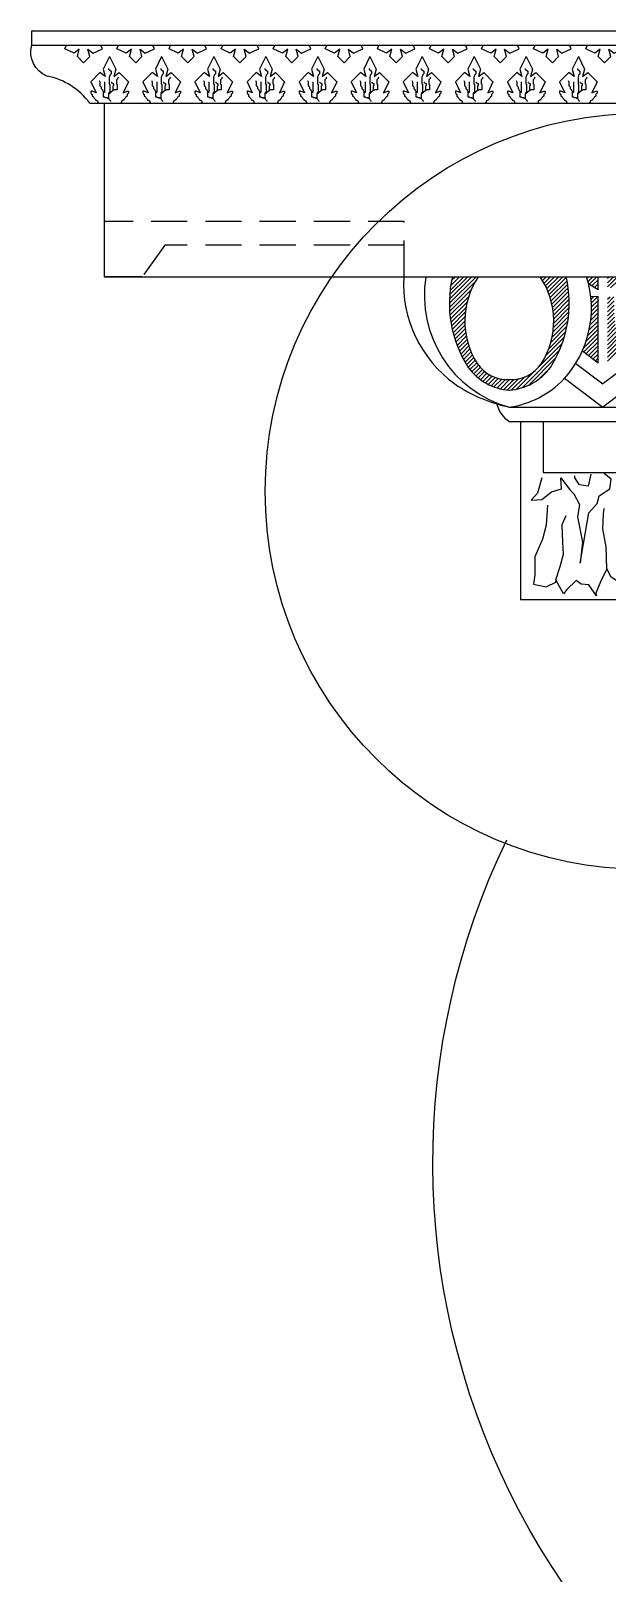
# Model space of a CAD drawing. Extents: x 225 to 2401, y 148 to 3508.
# Drawn here: x 277 to 476, y 2691 to 3223 of the extents above; entities that cross this region are included whole.
import ezdxf

# ---------------------------------------------------------------- set-up
doc = ezdxf.new("R2010")
doc.units = 0
doc.header["$LTSCALE"] = 10
doc.header["$MEASUREMENT"] = 0
doc.linetypes.add('HIDDEN', pattern=[0.375, 0.25, -0.125])
for name, color, linetype in [('3', 3, 'CONTINUOUS'), ('4', 4, 'CONTINUOUS'), ('7', 7, 'CONTINUOUS'), ('BH', 3, 'CONTINUOUS'), ('DIM', 3, 'CONTINUOUS')]:
    doc.layers.add(name, color=color, linetype=linetype)

msp = doc.modelspace()

# ---------------------------------------------------------------- hatches: boundary and pattern name
at = {"layer": '3'}
h = msp.add_hatch(dxfattribs=at)
h.set_pattern_fill('ANSI31', color=256, scale=8.075, style=0)
h.set_pattern_definition([(45, (33.2592, 1808.6614), (-0.7137359, 0.7137359), [])])
h.paths.add_polyline_path([(462.1, 3138.5), (453.13, 3138.5, -0.297247), (453.54, 3108.55, -0.262813), (442.43, 3102.96, -0.262813), (431.33, 3108.55, -0.297247), (431.74, 3138.5), (422.77, 3138.5, 0.20319), (428.24, 3107.2, 0.224863), (442.43, 3099.34, 0.224863), (456.63, 3107.2, 0.20319)])
h = msp.add_hatch(dxfattribs=at)
h.set_pattern_fill('ANSI31', color=256, scale=8.075, style=0)
h.set_pattern_definition([(45, (97.8592, 1808.6614), (-0.7137359, 0.7137359), [])])
h.paths.add_polyline_path([(473.12, 3138.5), (469.17, 3138.5, -0.018345), (469.87, 3135.95), (473.12, 3134.02)])
h.paths.add_polyline_path([(473.12, 3131.66), (470.63, 3131.53, -0.133078), (467.7, 3112.9), (473.12, 3108.81)])
h.paths.add_polyline_path([(478.84, 3131.53), (476.35, 3131.66), (476.35, 3108.81), (481.77, 3112.9, -0.133078)])
h.paths.add_polyline_path([(476.35, 3138.5), (476.35, 3134.02), (479.6, 3135.95, -0.018345), (480.3, 3138.5)])

# ---------------------------------------------------------------- linework, layer by layer
for p, q in [((277.43, 3218.47), (1385.49, 3218.47)), ((315.43, 3198.47), (329.14, 3198.47)), ((333.43, 3198.47), (347.14, 3198.47)), ((351.43, 3198.47), (365.14, 3198.47)), ((369.43, 3198.47), (383.14, 3198.47)), ((369.43, 3198.47), (383.14, 3198.47)), ((387.43, 3198.47), (401.14, 3198.47)), ((405.43, 3198.47), (419.14, 3198.47)), ((423.43, 3198.47), (437.14, 3198.47)), ((423.43, 3198.47), (437.14, 3198.47)), ((441.43, 3198.47), (455.14, 3198.47)), ((459.43, 3198.47), (473.14, 3198.47)), ((473.12, 3134.02), (469.87, 3135.95)), ((473.12, 3134.02), (473.12, 3138.5)), ((473.12, 3131.66), (470.63, 3131.53)), ((473.12, 3108.81), (473.12, 3131.66)), ((467.7, 3112.9), (473.12, 3108.81)), ((465.39, 3108.57), (474.73, 3101.54)), ((484.07, 3108.57), (474.73, 3101.54)), ((461.5, 3103.41), (474.73, 3093.45)), ((487.97, 3103.41), (474.73, 3093.45)), ((442.43, 3093.47), (1378.48, 3093.47)), ((454.14, 3088.47), (454.14, 3070.87)), ((454.14, 3070.87), (487.43, 3070.87))]:
    msp.add_line(p, q, dxfattribs=at)
for points in [[(295.34, 3212.43), (293.17, 3214.61), (293.85, 3217.11), (292.03, 3215.75), (288.84, 3217.24), (289.41, 3218.47)], [(295.34, 3212.43), (297.5, 3214.61), (296.82, 3217.11), (298.64, 3215.75), (301.84, 3217.24), (301.26, 3218.47)], [(304.3, 3214.58), (302.13, 3210.2), (302.82, 3207.69), (300.99, 3209.06), (297.8, 3205.87), (299.62, 3202), (298.26, 3202.68), (298.03, 3202.68), (297.8, 3202.68), (297.8, 3202.45), (297.8, 3202), (298.03, 3201.54), (298.26, 3201.54), (298.26, 3201.31), (298.26, 3201.09), (298.26, 3200.86), (298.71, 3200.63), (298.94, 3200.17), (299.4, 3199.72), (299.4, 3199.49), (299.62, 3199.49), (300.08, 3199.26), (300.31, 3198.58)], [(304.3, 3214.58), (306.47, 3210.2), (305.78, 3207.69), (307.61, 3209.06), (310.8, 3205.87), (308.97, 3202), (310.34, 3202.68), (310.57, 3202.68), (310.8, 3202.68), (310.8, 3202.45), (310.8, 3202), (310.57, 3201.54), (310.34, 3201.54), (310.34, 3201.31), (310.34, 3201.09), (310.34, 3200.86), (309.89, 3200.63), (309.66, 3200.17), (309.2, 3199.72), (309.2, 3199.49), (308.97, 3199.49), (308.52, 3199.26), (308.29, 3198.58)], [(313.34, 3212.43), (311.17, 3214.61), (311.85, 3217.11), (310.03, 3215.75), (306.84, 3217.24), (307.41, 3218.47)], [(313.34, 3212.43), (315.5, 3214.61), (314.82, 3217.11), (316.64, 3215.75), (319.84, 3217.24), (319.26, 3218.47)], [(322.3, 3214.58), (320.13, 3210.2), (320.82, 3207.69), (318.99, 3209.06), (315.8, 3205.87), (317.62, 3202), (316.26, 3202.68), (316.03, 3202.68), (315.8, 3202.68), (315.8, 3202.45), (315.8, 3202), (316.03, 3201.54), (316.26, 3201.54), (316.26, 3201.31), (316.26, 3201.09), (316.26, 3200.86), (316.71, 3200.63), (316.94, 3200.17), (317.4, 3199.72), (317.4, 3199.49), (317.62, 3199.49), (318.08, 3199.26), (318.31, 3198.58)], [(322.3, 3214.58), (324.47, 3210.2), (323.78, 3207.69), (325.61, 3209.06), (328.8, 3205.87), (326.97, 3202), (328.34, 3202.68), (328.57, 3202.68), (328.8, 3202.68), (328.8, 3202.45), (328.8, 3202), (328.57, 3201.54), (328.34, 3201.54), (328.34, 3201.31), (328.34, 3201.09), (328.34, 3200.86), (327.89, 3200.63), (327.66, 3200.17), (327.2, 3199.72), (327.2, 3199.49), (326.97, 3199.49), (326.52, 3199.26), (326.29, 3198.58)], [(331.34, 3212.43), (329.17, 3214.61), (329.85, 3217.11), (328.03, 3215.75), (324.84, 3217.24), (325.41, 3218.47)], [(331.34, 3212.43), (333.5, 3214.61), (332.82, 3217.11), (334.64, 3215.75), (337.84, 3217.24), (337.26, 3218.47)], [(340.3, 3214.58), (338.13, 3210.2), (338.82, 3207.69), (336.99, 3209.06), (333.8, 3205.87), (335.62, 3202), (334.26, 3202.68), (334.03, 3202.68), (333.8, 3202.68), (333.8, 3202.45), (333.8, 3202), (334.03, 3201.54), (334.26, 3201.54), (334.26, 3201.31), (334.26, 3201.09), (334.26, 3200.86), (334.71, 3200.63), (334.94, 3200.17), (335.4, 3199.72), (335.4, 3199.49), (335.62, 3199.49), (336.08, 3199.26), (336.31, 3198.58)], [(340.3, 3214.58), (342.47, 3210.2), (341.78, 3207.69), (343.61, 3209.06), (346.8, 3205.87), (344.97, 3202), (346.34, 3202.68), (346.57, 3202.68), (346.8, 3202.68), (346.8, 3202.45), (346.8, 3202), (346.57, 3201.54), (346.34, 3201.54), (346.34, 3201.31), (346.34, 3201.09), (346.34, 3200.86), (345.89, 3200.63), (345.66, 3200.17), (345.2, 3199.72), (345.2, 3199.49), (344.97, 3199.49), (344.52, 3199.26), (344.29, 3198.58)], [(349.34, 3212.43), (347.17, 3214.61), (347.85, 3217.11), (346.03, 3215.75), (342.84, 3217.24), (343.41, 3218.47)], [(349.34, 3212.43), (351.5, 3214.61), (350.82, 3217.11), (352.64, 3215.75), (355.84, 3217.24), (355.26, 3218.47)], [(358.3, 3214.58), (356.13, 3210.2), (356.82, 3207.69), (354.99, 3209.06), (351.8, 3205.87), (353.62, 3202), (352.26, 3202.68), (352.03, 3202.68), (351.8, 3202.68), (351.8, 3202.45), (351.8, 3202), (352.03, 3201.54), (352.26, 3201.54), (352.26, 3201.31), (352.26, 3201.09), (352.26, 3200.86), (352.71, 3200.63), (352.94, 3200.17), (353.4, 3199.72), (353.4, 3199.49), (353.62, 3199.49), (354.08, 3199.26), (354.31, 3198.58)], [(358.3, 3214.58), (360.47, 3210.2), (359.78, 3207.69), (361.61, 3209.06), (364.8, 3205.87), (362.97, 3202), (364.34, 3202.68), (364.57, 3202.68), (364.8, 3202.68), (364.8, 3202.45), (364.8, 3202), (364.57, 3201.54), (364.34, 3201.54), (364.34, 3201.31), (364.34, 3201.09), (364.34, 3200.86), (363.89, 3200.63), (363.66, 3200.17), (363.2, 3199.72), (363.2, 3199.49), (362.97, 3199.49), (362.52, 3199.26), (362.29, 3198.58)], [(367.34, 3212.43), (365.17, 3214.61), (365.85, 3217.11), (364.03, 3215.75), (360.84, 3217.24), (361.41, 3218.47)], [(367.34, 3212.43), (369.5, 3214.61), (368.82, 3217.11), (370.64, 3215.75), (373.84, 3217.24), (373.26, 3218.47)], [(376.3, 3214.58), (374.13, 3210.2), (374.82, 3207.69), (372.99, 3209.06), (369.8, 3205.87), (371.62, 3202), (370.26, 3202.68), (370.03, 3202.68), (369.8, 3202.68), (369.8, 3202.45), (369.8, 3202), (370.03, 3201.54), (370.26, 3201.54), (370.26, 3201.31), (370.26, 3201.09), (370.26, 3200.86), (370.71, 3200.63), (370.94, 3200.17), (371.4, 3199.72), (371.4, 3199.49), (371.62, 3199.49), (372.08, 3199.26), (372.31, 3198.58)], [(376.3, 3214.58), (374.13, 3210.2), (374.82, 3207.69), (372.99, 3209.06), (369.8, 3205.87), (371.62, 3202), (370.26, 3202.68), (370.03, 3202.68), (369.8, 3202.68), (369.8, 3202.45), (369.8, 3202), (370.03, 3201.54), (370.26, 3201.54), (370.26, 3201.31), (370.26, 3201.09), (370.26, 3200.86), (370.71, 3200.63), (370.94, 3200.17), (371.4, 3199.72), (371.4, 3199.49), (371.62, 3199.49), (372.08, 3199.26), (372.31, 3198.58)], [(376.3, 3214.58), (378.47, 3210.2), (377.78, 3207.69), (379.61, 3209.06), (382.8, 3205.87), (380.97, 3202), (382.34, 3202.68), (382.57, 3202.68), (382.8, 3202.68), (382.8, 3202.45), (382.8, 3202), (382.57, 3201.54), (382.34, 3201.54), (382.34, 3201.31), (382.34, 3201.09), (382.34, 3200.86), (381.89, 3200.63), (381.66, 3200.17), (381.2, 3199.72), (381.2, 3199.49), (380.97, 3199.49), (380.52, 3199.26), (380.29, 3198.58)], [(376.3, 3214.58), (378.47, 3210.2), (377.78, 3207.69), (379.61, 3209.06), (382.8, 3205.87), (380.97, 3202), (382.34, 3202.68), (382.57, 3202.68), (382.8, 3202.68), (382.8, 3202.45), (382.8, 3202), (382.57, 3201.54), (382.34, 3201.54), (382.34, 3201.31), (382.34, 3201.09), (382.34, 3200.86), (381.89, 3200.63), (381.66, 3200.17), (381.2, 3199.72), (381.2, 3199.49), (380.97, 3199.49), (380.52, 3199.26), (380.29, 3198.58)], [(385.34, 3212.43), (383.17, 3214.61), (383.85, 3217.11), (382.03, 3215.75), (378.84, 3217.24), (379.41, 3218.47)], [(385.34, 3212.43), (383.17, 3214.61), (383.85, 3217.11), (382.03, 3215.75), (378.84, 3217.24), (379.41, 3218.47)], [(385.34, 3212.43), (387.5, 3214.61), (386.82, 3217.11), (388.64, 3215.75), (391.84, 3217.24), (391.26, 3218.47)], [(385.34, 3212.43), (387.5, 3214.61), (386.82, 3217.11), (388.64, 3215.75), (391.84, 3217.24), (391.26, 3218.47)], [(394.3, 3214.58), (392.13, 3210.2), (392.82, 3207.69), (390.99, 3209.06), (387.8, 3205.87), (389.62, 3202), (388.26, 3202.68), (388.03, 3202.68), (387.8, 3202.68), (387.8, 3202.45), (387.8, 3202), (388.03, 3201.54), (388.26, 3201.54), (388.26, 3201.31), (388.26, 3201.09), (388.26, 3200.86), (388.71, 3200.63), (388.94, 3200.17), (389.4, 3199.72), (389.4, 3199.49), (389.62, 3199.49), (390.08, 3199.26), (390.31, 3198.58)], [(394.3, 3214.58), (396.47, 3210.2), (395.78, 3207.69), (397.61, 3209.06), (400.8, 3205.87), (398.97, 3202), (400.34, 3202.68), (400.57, 3202.68), (400.8, 3202.68), (400.8, 3202.45), (400.8, 3202), (400.57, 3201.54), (400.34, 3201.54), (400.34, 3201.31), (400.34, 3201.09), (400.34, 3200.86), (399.89, 3200.63), (399.66, 3200.17), (399.2, 3199.72), (399.2, 3199.49), (398.97, 3199.49), (398.52, 3199.26), (398.29, 3198.58)], [(403.34, 3212.43), (401.17, 3214.61), (401.85, 3217.11), (400.03, 3215.75), (396.84, 3217.24), (397.41, 3218.47)], [(403.34, 3212.43), (405.5, 3214.61), (404.82, 3217.11), (406.64, 3215.75), (409.84, 3217.24), (409.26, 3218.47)], [(412.3, 3214.58), (410.13, 3210.2), (410.82, 3207.69), (408.99, 3209.06), (405.8, 3205.87), (407.62, 3202), (406.26, 3202.68), (406.03, 3202.68), (405.8, 3202.68), (405.8, 3202.45), (405.8, 3202), (406.03, 3201.54), (406.26, 3201.54), (406.26, 3201.31), (406.26, 3201.09), (406.26, 3200.86), (406.71, 3200.63), (406.94, 3200.17), (407.4, 3199.72), (407.4, 3199.49), (407.62, 3199.49), (408.08, 3199.26), (408.31, 3198.58)], [(412.3, 3214.58), (414.47, 3210.2), (413.78, 3207.69), (415.61, 3209.06), (418.8, 3205.87), (416.97, 3202), (418.34, 3202.68), (418.57, 3202.68), (418.8, 3202.68), (418.8, 3202.45), (418.8, 3202), (418.57, 3201.54), (418.34, 3201.54), (418.34, 3201.31), (418.34, 3201.09), (418.34, 3200.86), (417.89, 3200.63), (417.66, 3200.17), (417.2, 3199.72), (417.2, 3199.49), (416.97, 3199.49), (416.52, 3199.26), (416.29, 3198.58)], [(421.34, 3212.43), (419.17, 3214.61), (419.85, 3217.11), (418.03, 3215.75), (414.84, 3217.24), (415.41, 3218.47)], [(421.34, 3212.43), (423.5, 3214.61), (422.82, 3217.11), (424.64, 3215.75), (427.84, 3217.24), (427.26, 3218.47)], [(430.3, 3214.58), (428.13, 3210.2), (428.82, 3207.69), (426.99, 3209.06), (423.8, 3205.87), (425.62, 3202), (424.26, 3202.68), (424.03, 3202.68), (423.8, 3202.68), (423.8, 3202.45), (423.8, 3202), (424.03, 3201.54), (424.26, 3201.54), (424.26, 3201.31), (424.26, 3201.09), (424.26, 3200.86), (424.71, 3200.63), (424.94, 3200.17), (425.4, 3199.72), (425.4, 3199.49), (425.62, 3199.49), (426.08, 3199.26), (426.31, 3198.58)], [(430.3, 3214.58), (428.13, 3210.2), (428.82, 3207.69), (426.99, 3209.06), (423.8, 3205.87), (425.62, 3202), (424.26, 3202.68), (424.03, 3202.68), (423.8, 3202.68), (423.8, 3202.45), (423.8, 3202), (424.03, 3201.54), (424.26, 3201.54), (424.26, 3201.31), (424.26, 3201.09), (424.26, 3200.86), (424.71, 3200.63), (424.94, 3200.17), (425.4, 3199.72), (425.4, 3199.49), (425.62, 3199.49), (426.08, 3199.26), (426.31, 3198.58)], [(430.3, 3214.58), (432.47, 3210.2), (431.78, 3207.69), (433.61, 3209.06), (436.8, 3205.87), (434.97, 3202), (436.34, 3202.68), (436.57, 3202.68), (436.8, 3202.68), (436.8, 3202.45), (436.8, 3202), (436.57, 3201.54), (436.34, 3201.54), (436.34, 3201.31), (436.34, 3201.09), (436.34, 3200.86), (435.89, 3200.63), (435.66, 3200.17), (435.2, 3199.72), (435.2, 3199.49), (434.97, 3199.49), (434.52, 3199.26), (434.29, 3198.58)], [(430.3, 3214.58), (432.47, 3210.2), (431.78, 3207.69), (433.61, 3209.06), (436.8, 3205.87), (434.97, 3202), (436.34, 3202.68), (436.57, 3202.68), (436.8, 3202.68), (436.8, 3202.45), (436.8, 3202), (436.57, 3201.54), (436.34, 3201.54), (436.34, 3201.31), (436.34, 3201.09), (436.34, 3200.86), (435.89, 3200.63), (435.66, 3200.17), (435.2, 3199.72), (435.2, 3199.49), (434.97, 3199.49), (434.52, 3199.26), (434.29, 3198.58)], [(439.34, 3212.43), (437.17, 3214.61), (437.85, 3217.11), (436.03, 3215.75), (432.84, 3217.24), (433.41, 3218.47)], [(439.34, 3212.43), (437.17, 3214.61), (437.85, 3217.11), (436.03, 3215.75), (432.84, 3217.24), (433.41, 3218.47)], [(439.34, 3212.43), (441.5, 3214.61), (440.82, 3217.11), (442.64, 3215.75), (445.84, 3217.24), (445.26, 3218.47)], [(439.34, 3212.43), (441.5, 3214.61), (440.82, 3217.11), (442.64, 3215.75), (445.84, 3217.24), (445.26, 3218.47)], [(448.3, 3214.58), (446.13, 3210.2), (446.82, 3207.69), (444.99, 3209.06), (441.8, 3205.87), (443.62, 3202), (442.26, 3202.68), (442.03, 3202.68), (441.8, 3202.68), (441.8, 3202.45), (441.8, 3202), (442.03, 3201.54), (442.26, 3201.54), (442.26, 3201.31), (442.26, 3201.09), (442.26, 3200.86), (442.71, 3200.63), (442.94, 3200.17), (443.4, 3199.72), (443.4, 3199.49), (443.62, 3199.49), (444.08, 3199.26), (444.31, 3198.58)], [(448.3, 3214.58), (450.47, 3210.2), (449.78, 3207.69), (451.61, 3209.06), (454.8, 3205.87), (452.97, 3202), (454.34, 3202.68), (454.57, 3202.68), (454.8, 3202.68), (454.8, 3202.45), (454.8, 3202), (454.57, 3201.54), (454.34, 3201.54), (454.34, 3201.31), (454.34, 3201.09), (454.34, 3200.86), (453.89, 3200.63), (453.66, 3200.17), (453.2, 3199.72), (453.2, 3199.49), (452.97, 3199.49), (452.52, 3199.26), (452.29, 3198.58)], [(457.34, 3212.43), (455.17, 3214.61), (455.85, 3217.11), (454.03, 3215.75), (450.84, 3217.24), (451.41, 3218.47)], [(457.34, 3212.43), (459.5, 3214.61), (458.82, 3217.11), (460.64, 3215.75), (463.84, 3217.24), (463.26, 3218.47)], [(466.3, 3214.58), (464.13, 3210.2), (464.82, 3207.69), (462.99, 3209.06), (459.8, 3205.87), (461.62, 3202), (460.26, 3202.68), (460.03, 3202.68), (459.8, 3202.68), (459.8, 3202.45), (459.8, 3202), (460.03, 3201.54), (460.26, 3201.54), (460.26, 3201.31), (460.26, 3201.09), (460.26, 3200.86), (460.71, 3200.63), (460.94, 3200.17), (461.4, 3199.72), (461.4, 3199.49), (461.62, 3199.49), (462.08, 3199.26), (462.31, 3198.58)], [(466.3, 3214.58), (468.47, 3210.2), (467.78, 3207.69), (469.61, 3209.06), (472.8, 3205.87), (470.97, 3202), (472.34, 3202.68), (472.57, 3202.68), (472.8, 3202.68), (472.8, 3202.45), (472.8, 3202), (472.57, 3201.54), (472.34, 3201.54), (472.34, 3201.31), (472.34, 3201.09), (472.34, 3200.86), (471.89, 3200.63), (471.66, 3200.17), (471.2, 3199.72), (471.2, 3199.49), (470.97, 3199.49), (470.52, 3199.26), (470.29, 3198.58)], [(475.34, 3212.43), (473.17, 3214.61), (473.85, 3217.11), (472.03, 3215.75), (468.84, 3217.24), (469.41, 3218.47)], [(475.34, 3212.43), (477.5, 3214.61), (476.82, 3217.11), (478.64, 3215.75), (481.84, 3217.24), (481.26, 3218.47)], [(303.96, 3210.43), (303.96, 3210.2), (304.87, 3209.52), (304.87, 3209.06), (304.87, 3208.61), (304.41, 3208.15), (304.41, 3207.92), (304.19, 3207.47), (304.19, 3207.01), (304.19, 3206.33), (304.19, 3205.87), (304.19, 3205.64), (304.19, 3205.19), (304.19, 3205.19), (304.19, 3205.19), (304.41, 3204.96), (304.41, 3204.73), (304.41, 3204.28), (304.41, 3203.82), (304.41, 3203.59), (304.41, 3203.59), (304.41, 3203.36), (304.41, 3202.91), (304.41, 3202.45), (304.19, 3202.22), (303.96, 3201.77), (303.96, 3201.54), (303.96, 3201.09), (303.96, 3200.86), (303.96, 3200.17), (304.19, 3199.72), (304.41, 3199.49), (304.64, 3199.26), (304.64, 3199.03)], [(321.96, 3210.43), (321.96, 3210.2), (322.87, 3209.52), (322.87, 3209.06), (322.87, 3208.61), (322.41, 3208.15), (322.41, 3207.92), (322.19, 3207.47), (322.19, 3207.01), (322.19, 3206.33), (322.19, 3205.87), (322.19, 3205.64), (322.19, 3205.19), (322.19, 3205.19), (322.19, 3205.19), (322.41, 3204.96), (322.41, 3204.73), (322.41, 3204.28), (322.41, 3203.82), (322.41, 3203.59), (322.41, 3203.59), (322.41, 3203.36), (322.41, 3202.91), (322.41, 3202.45), (322.19, 3202.22), (321.96, 3201.77), (321.96, 3201.54), (321.96, 3201.09), (321.96, 3200.86), (321.96, 3200.17), (322.19, 3199.72), (322.41, 3199.49), (322.64, 3199.26), (322.64, 3199.03)], [(339.96, 3210.43), (339.96, 3210.2), (340.87, 3209.52), (340.87, 3209.06), (340.87, 3208.61), (340.41, 3208.15), (340.41, 3207.92), (340.19, 3207.47), (340.19, 3207.01), (340.19, 3206.33), (340.19, 3205.87), (340.19, 3205.64), (340.19, 3205.19), (340.19, 3205.19), (340.19, 3205.19), (340.41, 3204.96), (340.41, 3204.73), (340.41, 3204.28), (340.41, 3203.82), (340.41, 3203.59), (340.41, 3203.59), (340.41, 3203.36), (340.41, 3202.91), (340.41, 3202.45), (340.19, 3202.22), (339.96, 3201.77), (339.96, 3201.54), (339.96, 3201.09), (339.96, 3200.86), (339.96, 3200.17), (340.19, 3199.72), (340.41, 3199.49), (340.64, 3199.26), (340.64, 3199.03)], [(357.96, 3210.43), (357.96, 3210.2), (358.87, 3209.52), (358.87, 3209.06), (358.87, 3208.61), (358.41, 3208.15), (358.41, 3207.92), (358.19, 3207.47), (358.19, 3207.01), (358.19, 3206.33), (358.19, 3205.87), (358.19, 3205.64), (358.19, 3205.19), (358.19, 3205.19), (358.19, 3205.19), (358.41, 3204.96), (358.41, 3204.73), (358.41, 3204.28), (358.41, 3203.82), (358.41, 3203.59), (358.41, 3203.59), (358.41, 3203.36), (358.41, 3202.91), (358.41, 3202.45), (358.19, 3202.22), (357.96, 3201.77), (357.96, 3201.54), (357.96, 3201.09), (357.96, 3200.86), (357.96, 3200.17), (358.19, 3199.72), (358.41, 3199.49), (358.64, 3199.26), (358.64, 3199.03)], [(375.96, 3210.43), (375.96, 3210.2), (376.87, 3209.52), (376.87, 3209.06), (376.87, 3208.61), (376.41, 3208.15), (376.41, 3207.92), (376.19, 3207.47), (376.19, 3207.01), (376.19, 3206.33), (376.19, 3205.87), (376.19, 3205.64), (376.19, 3205.19), (376.19, 3205.19), (376.19, 3205.19), (376.41, 3204.96), (376.41, 3204.73), (376.41, 3204.28), (376.41, 3203.82), (376.41, 3203.59), (376.41, 3203.59), (376.41, 3203.36), (376.41, 3202.91), (376.41, 3202.45), (376.19, 3202.22), (375.96, 3201.77), (375.96, 3201.54), (375.96, 3201.09), (375.96, 3200.86), (375.96, 3200.17), (376.19, 3199.72), (376.41, 3199.49), (376.64, 3199.26), (376.64, 3199.03)], [(375.96, 3210.43), (375.96, 3210.2), (376.87, 3209.52), (376.87, 3209.06), (376.87, 3208.61), (376.41, 3208.15), (376.41, 3207.92), (376.19, 3207.47), (376.19, 3207.01), (376.19, 3206.33), (376.19, 3205.87), (376.19, 3205.64), (376.19, 3205.19), (376.19, 3205.19), (376.19, 3205.19), (376.41, 3204.96), (376.41, 3204.73), (376.41, 3204.28), (376.41, 3203.82), (376.41, 3203.59), (376.41, 3203.59), (376.41, 3203.36), (376.41, 3202.91), (376.41, 3202.45), (376.19, 3202.22), (375.96, 3201.77), (375.96, 3201.54), (375.96, 3201.09), (375.96, 3200.86), (375.96, 3200.17), (376.19, 3199.72), (376.41, 3199.49), (376.64, 3199.26), (376.64, 3199.03)], [(393.96, 3210.43), (393.96, 3210.2), (394.87, 3209.52), (394.87, 3209.06), (394.87, 3208.61), (394.41, 3208.15), (394.41, 3207.92), (394.19, 3207.47), (394.19, 3207.01), (394.19, 3206.33), (394.19, 3205.87), (394.19, 3205.64), (394.19, 3205.19), (394.19, 3205.19), (394.19, 3205.19), (394.41, 3204.96), (394.41, 3204.73), (394.41, 3204.28), (394.41, 3203.82), (394.41, 3203.59), (394.41, 3203.59), (394.41, 3203.36), (394.41, 3202.91), (394.41, 3202.45), (394.19, 3202.22), (393.96, 3201.77), (393.96, 3201.54), (393.96, 3201.09), (393.96, 3200.86), (393.96, 3200.17), (394.19, 3199.72), (394.41, 3199.49), (394.64, 3199.26), (394.64, 3199.03)], [(411.96, 3210.43), (411.96, 3210.2), (412.87, 3209.52), (412.87, 3209.06), (412.87, 3208.61), (412.41, 3208.15), (412.41, 3207.92), (412.19, 3207.47), (412.19, 3207.01), (412.19, 3206.33), (412.19, 3205.87), (412.19, 3205.64), (412.19, 3205.19), (412.19, 3205.19), (412.19, 3205.19), (412.41, 3204.96), (412.41, 3204.73), (412.41, 3204.28), (412.41, 3203.82), (412.41, 3203.59), (412.41, 3203.59), (412.41, 3203.36), (412.41, 3202.91), (412.41, 3202.45), (412.19, 3202.22), (411.96, 3201.77), (411.96, 3201.54), (411.96, 3201.09), (411.96, 3200.86), (411.96, 3200.17), (412.19, 3199.72), (412.41, 3199.49), (412.64, 3199.26), (412.64, 3199.03)], [(429.96, 3210.43), (429.96, 3210.2), (430.87, 3209.52), (430.87, 3209.06), (430.87, 3208.61), (430.41, 3208.15), (430.41, 3207.92), (430.19, 3207.47), (430.19, 3207.01), (430.19, 3206.33), (430.19, 3205.87), (430.19, 3205.64), (430.19, 3205.19), (430.19, 3205.19), (430.19, 3205.19), (430.41, 3204.96), (430.41, 3204.73), (430.41, 3204.28), (430.41, 3203.82), (430.41, 3203.59), (430.41, 3203.59), (430.41, 3203.36), (430.41, 3202.91), (430.41, 3202.45), (430.19, 3202.22), (429.96, 3201.77), (429.96, 3201.54), (429.96, 3201.09), (429.96, 3200.86), (429.96, 3200.17), (430.19, 3199.72), (430.41, 3199.49), (430.64, 3199.26), (430.64, 3199.03)], [(429.96, 3210.43), (429.96, 3210.2), (430.87, 3209.52), (430.87, 3209.06), (430.87, 3208.61), (430.41, 3208.15), (430.41, 3207.92), (430.19, 3207.47), (430.19, 3207.01), (430.19, 3206.33), (430.19, 3205.87), (430.19, 3205.64), (430.19, 3205.19), (430.19, 3205.19), (430.19, 3205.19), (430.41, 3204.96), (430.41, 3204.73), (430.41, 3204.28), (430.41, 3203.82), (430.41, 3203.59), (430.41, 3203.59), (430.41, 3203.36), (430.41, 3202.91), (430.41, 3202.45), (430.19, 3202.22), (429.96, 3201.77), (429.96, 3201.54), (429.96, 3201.09), (429.96, 3200.86), (429.96, 3200.17), (430.19, 3199.72), (430.41, 3199.49), (430.64, 3199.26), (430.64, 3199.03)], [(447.96, 3210.43), (447.96, 3210.2), (448.87, 3209.52), (448.87, 3209.06), (448.87, 3208.61), (448.41, 3208.15), (448.41, 3207.92), (448.19, 3207.47), (448.19, 3207.01), (448.19, 3206.33), (448.19, 3205.87), (448.19, 3205.64), (448.19, 3205.19), (448.19, 3205.19), (448.19, 3205.19), (448.41, 3204.96), (448.41, 3204.73), (448.41, 3204.28), (448.41, 3203.82), (448.41, 3203.59), (448.41, 3203.59), (448.41, 3203.36), (448.41, 3202.91), (448.41, 3202.45), (448.19, 3202.22), (447.96, 3201.77), (447.96, 3201.54), (447.96, 3201.09), (447.96, 3200.86), (447.96, 3200.17), (448.19, 3199.72), (448.41, 3199.49), (448.64, 3199.26), (448.64, 3199.03)], [(465.96, 3210.43), (465.96, 3210.2), (466.87, 3209.52), (466.87, 3209.06), (466.87, 3208.61), (466.41, 3208.15), (466.41, 3207.92), (466.19, 3207.47), (466.19, 3207.01), (466.19, 3206.33), (466.19, 3205.87), (466.19, 3205.64), (466.19, 3205.19), (466.19, 3205.19), (466.19, 3205.19), (466.41, 3204.96), (466.41, 3204.73), (466.41, 3204.28), (466.41, 3203.82), (466.41, 3203.59), (466.41, 3203.59), (466.41, 3203.36), (466.41, 3202.91), (466.41, 3202.45), (466.19, 3202.22), (465.96, 3201.77), (465.96, 3201.54), (465.96, 3201.09), (465.96, 3200.86), (465.96, 3200.17), (466.19, 3199.72), (466.41, 3199.49), (466.64, 3199.26), (466.64, 3199.03)], [(300.76, 3206.33), (300.99, 3205.87), (300.99, 3205.64), (300.99, 3205.19), (300.99, 3205.19), (300.99, 3205.19), (300.99, 3204.96), (300.99, 3204.73), (300.99, 3204.5), (300.99, 3204.5), (301.22, 3204.5), (301.45, 3204.05), (301.45, 3203.82), (301.45, 3203.59), (301.68, 3203.36), (301.9, 3203.14), (301.9, 3203.14), (301.9, 3202.91), (302.13, 3202.68), (302.13, 3202.45), (302.13, 3202), (302.13, 3201.54), (302.13, 3201.09), (302.13, 3200.63), (302.59, 3200.63), (302.82, 3200.4), (302.82, 3200.4), (303.04, 3200.4), (303.5, 3200.4), (303.5, 3200.17), (303.73, 3200.17), (303.96, 3200.17), (303.96, 3200.17)], [(302.59, 3205.87), (302.59, 3205.87), (302.59, 3205.64), (302.59, 3205.42), (302.59, 3205.19), (302.59, 3205.19), (302.59, 3204.96), (302.59, 3204.5), (302.59, 3203.82), (302.59, 3203.36), (302.59, 3202.91), (302.59, 3202.68), (302.59, 3202.22), (302.36, 3202.22), (302.13, 3202.22), (302.13, 3202), (302.13, 3201.77), (302.13, 3201.54)], [(307.38, 3207.47), (307.15, 3207.24), (307.15, 3207.01), (306.69, 3206.55), (306.69, 3205.87), (306.69, 3205.19), (306.92, 3204.96), (306.92, 3204.73), (306.92, 3204.5), (306.92, 3203.59), (306.92, 3203.36), (306.92, 3203.14), (306.92, 3203.14), (306.47, 3203.14), (306.01, 3203.14), (305.55, 3202.91), (304.64, 3202.22), (304.64, 3202), (304.41, 3202), (304.41, 3201.77), (304.19, 3201.77), (304.19, 3201.77)], [(305.55, 3203.14), (305.55, 3203.36), (305.55, 3203.36), (305.55, 3204.05), (305.55, 3204.28), (305.55, 3204.28), (305.55, 3204.28), (305.55, 3204.5), (305.78, 3204.73), (305.78, 3204.96), (305.78, 3205.19), (305.78, 3205.19), (305.78, 3205.19), (305.78, 3205.19), (305.55, 3205.19), (305.33, 3205.42), (305.33, 3205.42), (305.1, 3205.42), (305.1, 3205.42), (305.1, 3205.64), (304.87, 3205.64)], [(318.76, 3206.33), (318.99, 3205.87), (318.99, 3205.64), (318.99, 3205.19), (318.99, 3205.19), (318.99, 3205.19), (318.99, 3204.96), (318.99, 3204.73), (318.99, 3204.5), (318.99, 3204.5), (319.22, 3204.5), (319.45, 3204.05), (319.45, 3203.82), (319.45, 3203.59), (319.68, 3203.36), (319.9, 3203.14), (319.9, 3203.14), (319.9, 3202.91), (320.13, 3202.68), (320.13, 3202.45), (320.13, 3202), (320.13, 3201.54), (320.13, 3201.09), (320.13, 3200.63), (320.59, 3200.63), (320.82, 3200.4), (320.82, 3200.4), (321.04, 3200.4), (321.5, 3200.4), (321.5, 3200.17), (321.73, 3200.17), (321.96, 3200.17), (321.96, 3200.17)], [(320.59, 3205.87), (320.59, 3205.87), (320.59, 3205.64), (320.59, 3205.42), (320.59, 3205.19), (320.59, 3205.19), (320.59, 3204.96), (320.59, 3204.5), (320.59, 3203.82), (320.59, 3203.36), (320.59, 3202.91), (320.59, 3202.68), (320.59, 3202.22), (320.36, 3202.22), (320.13, 3202.22), (320.13, 3202), (320.13, 3201.77), (320.13, 3201.54)], [(325.38, 3207.47), (325.15, 3207.24), (325.15, 3207.01), (324.69, 3206.55), (324.69, 3205.87), (324.69, 3205.19), (324.92, 3204.96), (324.92, 3204.73), (324.92, 3204.5), (324.92, 3203.59), (324.92, 3203.36), (324.92, 3203.14), (324.92, 3203.14), (324.47, 3203.14), (324.01, 3203.14), (323.55, 3202.91), (322.64, 3202.22), (322.64, 3202), (322.41, 3202), (322.41, 3201.77), (322.19, 3201.77), (322.19, 3201.77)], [(323.55, 3203.14), (323.55, 3203.36), (323.55, 3203.36), (323.55, 3204.05), (323.55, 3204.28), (323.55, 3204.28), (323.55, 3204.28), (323.55, 3204.5), (323.78, 3204.73), (323.78, 3204.96), (323.78, 3205.19), (323.78, 3205.19), (323.78, 3205.19), (323.78, 3205.19), (323.55, 3205.19), (323.33, 3205.42), (323.33, 3205.42), (323.1, 3205.42), (323.1, 3205.42), (323.1, 3205.64), (322.87, 3205.64)], [(336.76, 3206.33), (336.99, 3205.87), (336.99, 3205.64), (336.99, 3205.19), (336.99, 3205.19), (336.99, 3205.19), (336.99, 3204.96), (336.99, 3204.73), (336.99, 3204.5), (336.99, 3204.5), (337.22, 3204.5), (337.45, 3204.05), (337.45, 3203.82), (337.45, 3203.59), (337.68, 3203.36), (337.9, 3203.14), (337.9, 3203.14), (337.9, 3202.91), (338.13, 3202.68), (338.13, 3202.45), (338.13, 3202), (338.13, 3201.54), (338.13, 3201.09), (338.13, 3200.63), (338.59, 3200.63), (338.82, 3200.4), (338.82, 3200.4), (339.04, 3200.4), (339.5, 3200.4), (339.5, 3200.17), (339.73, 3200.17), (339.96, 3200.17), (339.96, 3200.17)], [(338.59, 3205.87), (338.59, 3205.87), (338.59, 3205.64), (338.59, 3205.42), (338.59, 3205.19), (338.59, 3205.19), (338.59, 3204.96), (338.59, 3204.5), (338.59, 3203.82), (338.59, 3203.36), (338.59, 3202.91), (338.59, 3202.68), (338.59, 3202.22), (338.36, 3202.22), (338.13, 3202.22), (338.13, 3202), (338.13, 3201.77), (338.13, 3201.54)], [(343.38, 3207.47), (343.15, 3207.24), (343.15, 3207.01), (342.69, 3206.55), (342.69, 3205.87), (342.69, 3205.19), (342.92, 3204.96), (342.92, 3204.73), (342.92, 3204.5), (342.92, 3203.59), (342.92, 3203.36), (342.92, 3203.14), (342.92, 3203.14), (342.47, 3203.14), (342.01, 3203.14), (341.55, 3202.91), (340.64, 3202.22), (340.64, 3202), (340.41, 3202), (340.41, 3201.77), (340.19, 3201.77), (340.19, 3201.77)], [(341.55, 3203.14), (341.55, 3203.36), (341.55, 3203.36), (341.55, 3204.05), (341.55, 3204.28), (341.55, 3204.28), (341.55, 3204.28), (341.55, 3204.5), (341.78, 3204.73), (341.78, 3204.96), (341.78, 3205.19), (341.78, 3205.19), (341.78, 3205.19), (341.78, 3205.19), (341.55, 3205.19), (341.33, 3205.42), (341.33, 3205.42), (341.1, 3205.42), (341.1, 3205.42), (341.1, 3205.64), (340.87, 3205.64)], [(354.76, 3206.33), (354.99, 3205.87), (354.99, 3205.64), (354.99, 3205.19), (354.99, 3205.19), (354.99, 3205.19), (354.99, 3204.96), (354.99, 3204.73), (354.99, 3204.5), (354.99, 3204.5), (355.22, 3204.5), (355.45, 3204.05), (355.45, 3203.82), (355.45, 3203.59), (355.68, 3203.36), (355.9, 3203.14), (355.9, 3203.14), (355.9, 3202.91), (356.13, 3202.68), (356.13, 3202.45), (356.13, 3202), (356.13, 3201.54), (356.13, 3201.09), (356.13, 3200.63), (356.59, 3200.63), (356.82, 3200.4), (356.82, 3200.4), (357.04, 3200.4), (357.5, 3200.4), (357.5, 3200.17), (357.73, 3200.17), (357.96, 3200.17), (357.96, 3200.17)], [(356.59, 3205.87), (356.59, 3205.87), (356.59, 3205.64), (356.59, 3205.42), (356.59, 3205.19), (356.59, 3205.19), (356.59, 3204.96), (356.59, 3204.5), (356.59, 3203.82), (356.59, 3203.36), (356.59, 3202.91), (356.59, 3202.68), (356.59, 3202.22), (356.36, 3202.22), (356.13, 3202.22), (356.13, 3202), (356.13, 3201.77), (356.13, 3201.54)], [(361.38, 3207.47), (361.15, 3207.24), (361.15, 3207.01), (360.69, 3206.55), (360.69, 3205.87), (360.69, 3205.19), (360.92, 3204.96), (360.92, 3204.73), (360.92, 3204.5), (360.92, 3203.59), (360.92, 3203.36), (360.92, 3203.14), (360.92, 3203.14), (360.47, 3203.14), (360.01, 3203.14), (359.55, 3202.91), (358.64, 3202.22), (358.64, 3202), (358.41, 3202), (358.41, 3201.77), (358.19, 3201.77), (358.19, 3201.77)], [(359.55, 3203.14), (359.55, 3203.36), (359.55, 3203.36), (359.55, 3204.05), (359.55, 3204.28), (359.55, 3204.28), (359.55, 3204.28), (359.55, 3204.5), (359.78, 3204.73), (359.78, 3204.96), (359.78, 3205.19), (359.78, 3205.19), (359.78, 3205.19), (359.78, 3205.19), (359.55, 3205.19), (359.33, 3205.42), (359.33, 3205.42), (359.1, 3205.42), (359.1, 3205.42), (359.1, 3205.64), (358.87, 3205.64)], [(372.76, 3206.33), (372.99, 3205.87), (372.99, 3205.64), (372.99, 3205.19), (372.99, 3205.19), (372.99, 3205.19), (372.99, 3204.96), (372.99, 3204.73), (372.99, 3204.5), (372.99, 3204.5), (373.22, 3204.5), (373.45, 3204.05), (373.45, 3203.82), (373.45, 3203.59), (373.68, 3203.36), (373.9, 3203.14), (373.9, 3203.14), (373.9, 3202.91), (374.13, 3202.68), (374.13, 3202.45), (374.13, 3202), (374.13, 3201.54), (374.13, 3201.09), (374.13, 3200.63), (374.59, 3200.63), (374.82, 3200.4), (374.82, 3200.4), (375.04, 3200.4), (375.5, 3200.4), (375.5, 3200.17), (375.73, 3200.17), (375.96, 3200.17), (375.96, 3200.17)], [(372.76, 3206.33), (372.99, 3205.87), (372.99, 3205.64), (372.99, 3205.19), (372.99, 3205.19), (372.99, 3205.19), (372.99, 3204.96), (372.99, 3204.73), (372.99, 3204.5), (372.99, 3204.5), (373.22, 3204.5), (373.45, 3204.05), (373.45, 3203.82), (373.45, 3203.59), (373.68, 3203.36), (373.9, 3203.14), (373.9, 3203.14), (373.9, 3202.91), (374.13, 3202.68), (374.13, 3202.45), (374.13, 3202), (374.13, 3201.54), (374.13, 3201.09), (374.13, 3200.63), (374.59, 3200.63), (374.82, 3200.4), (374.82, 3200.4), (375.04, 3200.4), (375.5, 3200.4), (375.5, 3200.17), (375.73, 3200.17), (375.96, 3200.17), (375.96, 3200.17)], [(374.59, 3205.87), (374.59, 3205.87), (374.59, 3205.64), (374.59, 3205.42), (374.59, 3205.19), (374.59, 3205.19), (374.59, 3204.96), (374.59, 3204.5), (374.59, 3203.82), (374.59, 3203.36), (374.59, 3202.91), (374.59, 3202.68), (374.59, 3202.22), (374.36, 3202.22), (374.13, 3202.22), (374.13, 3202), (374.13, 3201.77), (374.13, 3201.54)], [(374.59, 3205.87), (374.59, 3205.87), (374.59, 3205.64), (374.59, 3205.42), (374.59, 3205.19), (374.59, 3205.19), (374.59, 3204.96), (374.59, 3204.5), (374.59, 3203.82), (374.59, 3203.36), (374.59, 3202.91), (374.59, 3202.68), (374.59, 3202.22), (374.36, 3202.22), (374.13, 3202.22), (374.13, 3202), (374.13, 3201.77), (374.13, 3201.54)], [(379.38, 3207.47), (379.15, 3207.24), (379.15, 3207.01), (378.69, 3206.55), (378.69, 3205.87), (378.69, 3205.19), (378.92, 3204.96), (378.92, 3204.73), (378.92, 3204.5), (378.92, 3203.59), (378.92, 3203.36), (378.92, 3203.14), (378.92, 3203.14), (378.47, 3203.14), (378.01, 3203.14), (377.55, 3202.91), (376.64, 3202.22), (376.64, 3202), (376.41, 3202), (376.41, 3201.77), (376.19, 3201.77), (376.19, 3201.77)], [(379.38, 3207.47), (379.15, 3207.24), (379.15, 3207.01), (378.69, 3206.55), (378.69, 3205.87), (378.69, 3205.19), (378.92, 3204.96), (378.92, 3204.73), (378.92, 3204.5), (378.92, 3203.59), (378.92, 3203.36), (378.92, 3203.14), (378.92, 3203.14), (378.47, 3203.14), (378.01, 3203.14), (377.55, 3202.91), (376.64, 3202.22), (376.64, 3202), (376.41, 3202), (376.41, 3201.77), (376.19, 3201.77), (376.19, 3201.77)], [(377.55, 3203.14), (377.55, 3203.36), (377.55, 3203.36), (377.55, 3204.05), (377.55, 3204.28), (377.55, 3204.28), (377.55, 3204.28), (377.55, 3204.5), (377.78, 3204.73), (377.78, 3204.96), (377.78, 3205.19), (377.78, 3205.19), (377.78, 3205.19), (377.78, 3205.19), (377.55, 3205.19), (377.33, 3205.42), (377.33, 3205.42), (377.1, 3205.42), (377.1, 3205.42), (377.1, 3205.64), (376.87, 3205.64)], [(377.55, 3203.14), (377.55, 3203.36), (377.55, 3203.36), (377.55, 3204.05), (377.55, 3204.28), (377.55, 3204.28), (377.55, 3204.28), (377.55, 3204.5), (377.78, 3204.73), (377.78, 3204.96), (377.78, 3205.19), (377.78, 3205.19), (377.78, 3205.19), (377.78, 3205.19), (377.55, 3205.19), (377.33, 3205.42), (377.33, 3205.42), (377.1, 3205.42), (377.1, 3205.42), (377.1, 3205.64), (376.87, 3205.64)], [(390.76, 3206.33), (390.99, 3205.87), (390.99, 3205.64), (390.99, 3205.19), (390.99, 3205.19), (390.99, 3205.19), (390.99, 3204.96), (390.99, 3204.73), (390.99, 3204.5), (390.99, 3204.5), (391.22, 3204.5), (391.45, 3204.05), (391.45, 3203.82), (391.45, 3203.59), (391.68, 3203.36), (391.9, 3203.14), (391.9, 3203.14), (391.9, 3202.91), (392.13, 3202.68), (392.13, 3202.45), (392.13, 3202), (392.13, 3201.54), (392.13, 3201.09), (392.13, 3200.63), (392.59, 3200.63), (392.82, 3200.4), (392.82, 3200.4), (393.04, 3200.4), (393.5, 3200.4), (393.5, 3200.17), (393.73, 3200.17), (393.96, 3200.17), (393.96, 3200.17)], [(392.59, 3205.87), (392.59, 3205.87), (392.59, 3205.64), (392.59, 3205.42), (392.59, 3205.19), (392.59, 3205.19), (392.59, 3204.96), (392.59, 3204.5), (392.59, 3203.82), (392.59, 3203.36), (392.59, 3202.91), (392.59, 3202.68), (392.59, 3202.22), (392.36, 3202.22), (392.13, 3202.22), (392.13, 3202), (392.13, 3201.77), (392.13, 3201.54)], [(397.38, 3207.47), (397.15, 3207.24), (397.15, 3207.01), (396.69, 3206.55), (396.69, 3205.87), (396.69, 3205.19), (396.92, 3204.96), (396.92, 3204.73), (396.92, 3204.5), (396.92, 3203.59), (396.92, 3203.36), (396.92, 3203.14), (396.92, 3203.14), (396.47, 3203.14), (396.01, 3203.14), (395.55, 3202.91), (394.64, 3202.22), (394.64, 3202), (394.41, 3202), (394.41, 3201.77), (394.19, 3201.77), (394.19, 3201.77)], [(395.55, 3203.14), (395.55, 3203.36), (395.55, 3203.36), (395.55, 3204.05), (395.55, 3204.28), (395.55, 3204.28), (395.55, 3204.28), (395.55, 3204.5), (395.78, 3204.73), (395.78, 3204.96), (395.78, 3205.19), (395.78, 3205.19), (395.78, 3205.19), (395.78, 3205.19), (395.55, 3205.19), (395.33, 3205.42), (395.33, 3205.42), (395.1, 3205.42), (395.1, 3205.42), (395.1, 3205.64), (394.87, 3205.64)], [(408.76, 3206.33), (408.99, 3205.87), (408.99, 3205.64), (408.99, 3205.19), (408.99, 3205.19), (408.99, 3205.19), (408.99, 3204.96), (408.99, 3204.73), (408.99, 3204.5), (408.99, 3204.5), (409.22, 3204.5), (409.45, 3204.05), (409.45, 3203.82), (409.45, 3203.59), (409.68, 3203.36), (409.9, 3203.14), (409.9, 3203.14), (409.9, 3202.91), (410.13, 3202.68), (410.13, 3202.45), (410.13, 3202), (410.13, 3201.54), (410.13, 3201.09), (410.13, 3200.63), (410.59, 3200.63), (410.82, 3200.4), (410.82, 3200.4), (411.04, 3200.4), (411.5, 3200.4), (411.5, 3200.17), (411.73, 3200.17), (411.96, 3200.17), (411.96, 3200.17)], [(410.59, 3205.87), (410.59, 3205.87), (410.59, 3205.64), (410.59, 3205.42), (410.59, 3205.19), (410.59, 3205.19), (410.59, 3204.96), (410.59, 3204.5), (410.59, 3203.82), (410.59, 3203.36), (410.59, 3202.91), (410.59, 3202.68), (410.59, 3202.22), (410.36, 3202.22), (410.13, 3202.22), (410.13, 3202), (410.13, 3201.77), (410.13, 3201.54)], [(415.38, 3207.47), (415.15, 3207.24), (415.15, 3207.01), (414.69, 3206.55), (414.69, 3205.87), (414.69, 3205.19), (414.92, 3204.96), (414.92, 3204.73), (414.92, 3204.5), (414.92, 3203.59), (414.92, 3203.36), (414.92, 3203.14), (414.92, 3203.14), (414.47, 3203.14), (414.01, 3203.14), (413.55, 3202.91), (412.64, 3202.22), (412.64, 3202), (412.41, 3202), (412.41, 3201.77), (412.19, 3201.77), (412.19, 3201.77)], [(413.55, 3203.14), (413.55, 3203.36), (413.55, 3203.36), (413.55, 3204.05), (413.55, 3204.28), (413.55, 3204.28), (413.55, 3204.28), (413.55, 3204.5), (413.78, 3204.73), (413.78, 3204.96), (413.78, 3205.19), (413.78, 3205.19), (413.78, 3205.19), (413.78, 3205.19), (413.55, 3205.19), (413.33, 3205.42), (413.33, 3205.42), (413.1, 3205.42), (413.1, 3205.42), (413.1, 3205.64), (412.87, 3205.64)], [(426.76, 3206.33), (426.99, 3205.87), (426.99, 3205.64), (426.99, 3205.19), (426.99, 3205.19), (426.99, 3205.19), (426.99, 3204.96), (426.99, 3204.73), (426.99, 3204.5), (426.99, 3204.5), (427.22, 3204.5), (427.45, 3204.05), (427.45, 3203.82), (427.45, 3203.59), (427.68, 3203.36), (427.9, 3203.14), (427.9, 3203.14), (427.9, 3202.91), (428.13, 3202.68), (428.13, 3202.45), (428.13, 3202), (428.13, 3201.54), (428.13, 3201.09), (428.13, 3200.63), (428.59, 3200.63), (428.82, 3200.4), (428.82, 3200.4), (429.04, 3200.4), (429.5, 3200.4), (429.5, 3200.17), (429.73, 3200.17), (429.96, 3200.17), (429.96, 3200.17)], [(426.76, 3206.33), (426.99, 3205.87), (426.99, 3205.64), (426.99, 3205.19), (426.99, 3205.19), (426.99, 3205.19), (426.99, 3204.96), (426.99, 3204.73), (426.99, 3204.5), (426.99, 3204.5), (427.22, 3204.5), (427.45, 3204.05), (427.45, 3203.82), (427.45, 3203.59), (427.68, 3203.36), (427.9, 3203.14), (427.9, 3203.14), (427.9, 3202.91), (428.13, 3202.68), (428.13, 3202.45), (428.13, 3202), (428.13, 3201.54), (428.13, 3201.09), (428.13, 3200.63), (428.59, 3200.63), (428.82, 3200.4), (428.82, 3200.4), (429.04, 3200.4), (429.5, 3200.4), (429.5, 3200.17), (429.73, 3200.17), (429.96, 3200.17), (429.96, 3200.17)], [(428.59, 3205.87), (428.59, 3205.87), (428.59, 3205.64), (428.59, 3205.42), (428.59, 3205.19), (428.59, 3205.19), (428.59, 3204.96), (428.59, 3204.5), (428.59, 3203.82), (428.59, 3203.36), (428.59, 3202.91), (428.59, 3202.68), (428.59, 3202.22), (428.36, 3202.22), (428.13, 3202.22), (428.13, 3202), (428.13, 3201.77), (428.13, 3201.54)], [(428.59, 3205.87), (428.59, 3205.87), (428.59, 3205.64), (428.59, 3205.42), (428.59, 3205.19), (428.59, 3205.19), (428.59, 3204.96), (428.59, 3204.5), (428.59, 3203.82), (428.59, 3203.36), (428.59, 3202.91), (428.59, 3202.68), (428.59, 3202.22), (428.36, 3202.22), (428.13, 3202.22), (428.13, 3202), (428.13, 3201.77), (428.13, 3201.54)], [(433.38, 3207.47), (433.15, 3207.24), (433.15, 3207.01), (432.69, 3206.55), (432.69, 3205.87), (432.69, 3205.19), (432.92, 3204.96), (432.92, 3204.73), (432.92, 3204.5), (432.92, 3203.59), (432.92, 3203.36), (432.92, 3203.14), (432.92, 3203.14), (432.47, 3203.14), (432.01, 3203.14), (431.55, 3202.91), (430.64, 3202.22), (430.64, 3202), (430.41, 3202), (430.41, 3201.77), (430.19, 3201.77), (430.19, 3201.77)], [(433.38, 3207.47), (433.15, 3207.24), (433.15, 3207.01), (432.69, 3206.55), (432.69, 3205.87), (432.69, 3205.19), (432.92, 3204.96), (432.92, 3204.73), (432.92, 3204.5), (432.92, 3203.59), (432.92, 3203.36), (432.92, 3203.14), (432.92, 3203.14), (432.47, 3203.14), (432.01, 3203.14), (431.55, 3202.91), (430.64, 3202.22), (430.64, 3202), (430.41, 3202), (430.41, 3201.77), (430.19, 3201.77), (430.19, 3201.77)], [(431.55, 3203.14), (431.55, 3203.36), (431.55, 3203.36), (431.55, 3204.05), (431.55, 3204.28), (431.55, 3204.28), (431.55, 3204.28), (431.55, 3204.5), (431.78, 3204.73), (431.78, 3204.96), (431.78, 3205.19), (431.78, 3205.19), (431.78, 3205.19), (431.78, 3205.19), (431.55, 3205.19), (431.33, 3205.42), (431.33, 3205.42), (431.1, 3205.42), (431.1, 3205.42), (431.1, 3205.64), (430.87, 3205.64)], [(431.55, 3203.14), (431.55, 3203.36), (431.55, 3203.36), (431.55, 3204.05), (431.55, 3204.28), (431.55, 3204.28), (431.55, 3204.28), (431.55, 3204.5), (431.78, 3204.73), (431.78, 3204.96), (431.78, 3205.19), (431.78, 3205.19), (431.78, 3205.19), (431.78, 3205.19), (431.55, 3205.19), (431.33, 3205.42), (431.33, 3205.42), (431.1, 3205.42), (431.1, 3205.42), (431.1, 3205.64), (430.87, 3205.64)], [(444.76, 3206.33), (444.99, 3205.87), (444.99, 3205.64), (444.99, 3205.19), (444.99, 3205.19), (444.99, 3205.19), (444.99, 3204.96), (444.99, 3204.73), (444.99, 3204.5), (444.99, 3204.5), (445.22, 3204.5), (445.45, 3204.05), (445.45, 3203.82), (445.45, 3203.59), (445.68, 3203.36), (445.9, 3203.14), (445.9, 3203.14), (445.9, 3202.91), (446.13, 3202.68), (446.13, 3202.45), (446.13, 3202), (446.13, 3201.54), (446.13, 3201.09), (446.13, 3200.63), (446.59, 3200.63), (446.82, 3200.4), (446.82, 3200.4), (447.04, 3200.4), (447.5, 3200.4), (447.5, 3200.17), (447.73, 3200.17), (447.96, 3200.17), (447.96, 3200.17)], [(446.59, 3205.87), (446.59, 3205.87), (446.59, 3205.64), (446.59, 3205.42), (446.59, 3205.19), (446.59, 3205.19), (446.59, 3204.96), (446.59, 3204.5), (446.59, 3203.82), (446.59, 3203.36), (446.59, 3202.91), (446.59, 3202.68), (446.59, 3202.22), (446.36, 3202.22), (446.13, 3202.22), (446.13, 3202), (446.13, 3201.77), (446.13, 3201.54)], [(451.38, 3207.47), (451.15, 3207.24), (451.15, 3207.01), (450.69, 3206.55), (450.69, 3205.87), (450.69, 3205.19), (450.92, 3204.96), (450.92, 3204.73), (450.92, 3204.5), (450.92, 3203.59), (450.92, 3203.36), (450.92, 3203.14), (450.92, 3203.14), (450.47, 3203.14), (450.01, 3203.14), (449.55, 3202.91), (448.64, 3202.22), (448.64, 3202), (448.41, 3202), (448.41, 3201.77), (448.19, 3201.77), (448.19, 3201.77)], [(449.55, 3203.14), (449.55, 3203.36), (449.55, 3203.36), (449.55, 3204.05), (449.55, 3204.28), (449.55, 3204.28), (449.55, 3204.28), (449.55, 3204.5), (449.78, 3204.73), (449.78, 3204.96), (449.78, 3205.19), (449.78, 3205.19), (449.78, 3205.19), (449.78, 3205.19), (449.55, 3205.19), (449.33, 3205.42), (449.33, 3205.42), (449.1, 3205.42), (449.1, 3205.42), (449.1, 3205.64), (448.87, 3205.64)], [(462.76, 3206.33), (462.99, 3205.87), (462.99, 3205.64), (462.99, 3205.19), (462.99, 3205.19), (462.99, 3205.19), (462.99, 3204.96), (462.99, 3204.73), (462.99, 3204.5), (462.99, 3204.5), (463.22, 3204.5), (463.45, 3204.05), (463.45, 3203.82), (463.45, 3203.59), (463.68, 3203.36), (463.9, 3203.14), (463.9, 3203.14), (463.9, 3202.91), (464.13, 3202.68), (464.13, 3202.45), (464.13, 3202), (464.13, 3201.54), (464.13, 3201.09), (464.13, 3200.63), (464.59, 3200.63), (464.82, 3200.4), (464.82, 3200.4), (465.04, 3200.4), (465.5, 3200.4), (465.5, 3200.17), (465.73, 3200.17), (465.96, 3200.17), (465.96, 3200.17)], [(464.59, 3205.87), (464.59, 3205.87), (464.59, 3205.64), (464.59, 3205.42), (464.59, 3205.19), (464.59, 3205.19), (464.59, 3204.96), (464.59, 3204.5), (464.59, 3203.82), (464.59, 3203.36), (464.59, 3202.91), (464.59, 3202.68), (464.59, 3202.22), (464.36, 3202.22), (464.13, 3202.22), (464.13, 3202), (464.13, 3201.77), (464.13, 3201.54)], [(469.38, 3207.47), (469.15, 3207.24), (469.15, 3207.01), (468.69, 3206.55), (468.69, 3205.87), (468.69, 3205.19), (468.92, 3204.96), (468.92, 3204.73), (468.92, 3204.5), (468.92, 3203.59), (468.92, 3203.36), (468.92, 3203.14), (468.92, 3203.14), (468.47, 3203.14), (468.01, 3203.14), (467.55, 3202.91), (466.64, 3202.22), (466.64, 3202), (466.41, 3202), (466.41, 3201.77), (466.19, 3201.77), (466.19, 3201.77)], [(467.55, 3203.14), (467.55, 3203.36), (467.55, 3203.36), (467.55, 3204.05), (467.55, 3204.28), (467.55, 3204.28), (467.55, 3204.28), (467.55, 3204.5), (467.78, 3204.73), (467.78, 3204.96), (467.78, 3205.19), (467.78, 3205.19), (467.78, 3205.19), (467.78, 3205.19), (467.55, 3205.19), (467.33, 3205.42), (467.33, 3205.42), (467.1, 3205.42), (467.1, 3205.42), (467.1, 3205.64), (466.87, 3205.64)]]:
    msp.add_lwpolyline(points, dxfattribs=at)
at = {"layer": '3', "linetype": 'HIDDEN', "ltscale": 5}
for points in [[(406.15, 3138.5), (406.15, 3157.57), (302.43, 3157.57)], [(406.15, 3138.5), (406.15, 3149.44), (323.45, 3149.44), (315.5, 3138.47), (302.43, 3138.47)]]:
    msp.add_lwpolyline(points, dxfattribs=at)
at = {"layer": '3'}
for points in [[(422.77, 3138.5, 0.20319), (428.24, 3107.2, 0.224863), (442.43, 3099.34, 0.224863), (456.63, 3107.2, 0.20319), (462.1, 3138.5)], [(431.74, 3138.5, 0.297247), (431.33, 3108.55, 0.262813), (442.43, 3102.96, 0.262813), (453.54, 3108.55, 0.297247), (453.13, 3138.5)]]:
    msp.add_lwpolyline(points, format="xyb", dxfattribs=at)
for centre, radius, start, end in [((453.04, 3131.99), 39.96, 170.6705, 254.6126), ((434.78, 3127.63), 36.07, 317.2513, 17.5471), ((437.9, 3125.44), 32.3, 278.0743, 316.3425)]:
    msp.add_arc(centre, radius, start, end, dxfattribs=at)
at = {"layer": '4'}
for p, q in [((277.43, 3218.47), (277.43, 3223.47)), ((297.43, 3198.47), (302.43, 3198.47)), ((302.43, 3198.47), (302.43, 3138.47)), ((302.43, 3138.47), (411.27, 3138.47)), ((442.43, 3088.47), (487.43, 3088.47)), ((446.34, 3088.47), (446.34, 3026.87)), ((487.43, 3026.87), (446.34, 3026.87))]:
    msp.add_line(p, q, dxfattribs=at)
for points in [[(297.43, 3198.47, 0.189397), (282.66, 3207.86, -0.385977), (277.43, 3218.47)], [(405.96, 3138.5, 0.255439), (423.61, 3101.46, 0.098014), (442.43, 3093.47, 0.098014)]]:
    msp.add_lwpolyline(points, format="xyb", dxfattribs=at)
msp.add_arc((447.63, 3096.71), 9.74, 193.8962, 237.754, dxfattribs=at)
at = {"layer": '7'}
for p, q in [((277.43, 3223.47), (1386.15, 3223.47)), ((297.43, 3198.47), (1383.15, 3198.47)), ((411.27, 3138.47), (1378.92, 3138.47))]:
    msp.add_line(p, q, dxfattribs=at)
at = {"layer": 'BH'}
for points in [[(453.68, 3069.03), (452.23, 3063.72), (450.05, 3061.3), (453.68, 3061.55), (457.06, 3064.2), (460.45, 3065.17), (460.21, 3069.03), (463.59, 3064.69), (464.8, 3063.48), (466.74, 3059.85), (466.01, 3055.51), (467.71, 3046.81), (466.98, 3039.56), (469.88, 3056.96), (472.78, 3060.1), (473.51, 3062.75), (477.14, 3065.17), (477.62, 3068.55), (475.2, 3070.48)], [(470.61, 3070.24), (469.64, 3066.14), (466.74, 3066.62), (465.04, 3069.03), (465.04, 3069.76)], [(482.7, 3070.24), (482.22, 3065.41), (481.49, 3062.27), (480.28, 3055.27), (482.7, 3041.98), (483.43, 3036.18), (483.43, 3030.87), (477.62, 3034.73), (476.17, 3037.63), (475.93, 3045.12), (474.72, 3051.4), (474.96, 3056.47), (475.2, 3058.41)], [(455.61, 3059.61), (455.13, 3052.61), (453.92, 3047.78), (451.26, 3041.74), (451.26, 3035.46), (450.78, 3032.32), (455.13, 3031.35), (458.76, 3033.04), (458.33, 3033.18)], [(476.17, 3037.63), (473.99, 3033.04), (472.3, 3029.18), (472.54, 3028.21), (469.88, 3032.08), (467.22, 3032.32), (465.53, 3033.52), (462.38, 3030.38), (461.18, 3028.93), (458.51, 3033.77), (459.97, 3038.36), (461.18, 3042.7), (460.93, 3046.81), (460.69, 3052.85), (462.14, 3055.99)]]:
    msp.add_lwpolyline(points, dxfattribs=at)
msp.add_circle((488.78, 3064.38), 130.67, dxfattribs=at)
at = {"layer": 'DIM'}
msp.add_lwpolyline([(1203.55, 2257.8, 0.23022), (620.19, 2580.71, -0.486896), (441.54, 2943.97)], format="xyb", dxfattribs=at)

doc.saveas('drawing.dxf')
